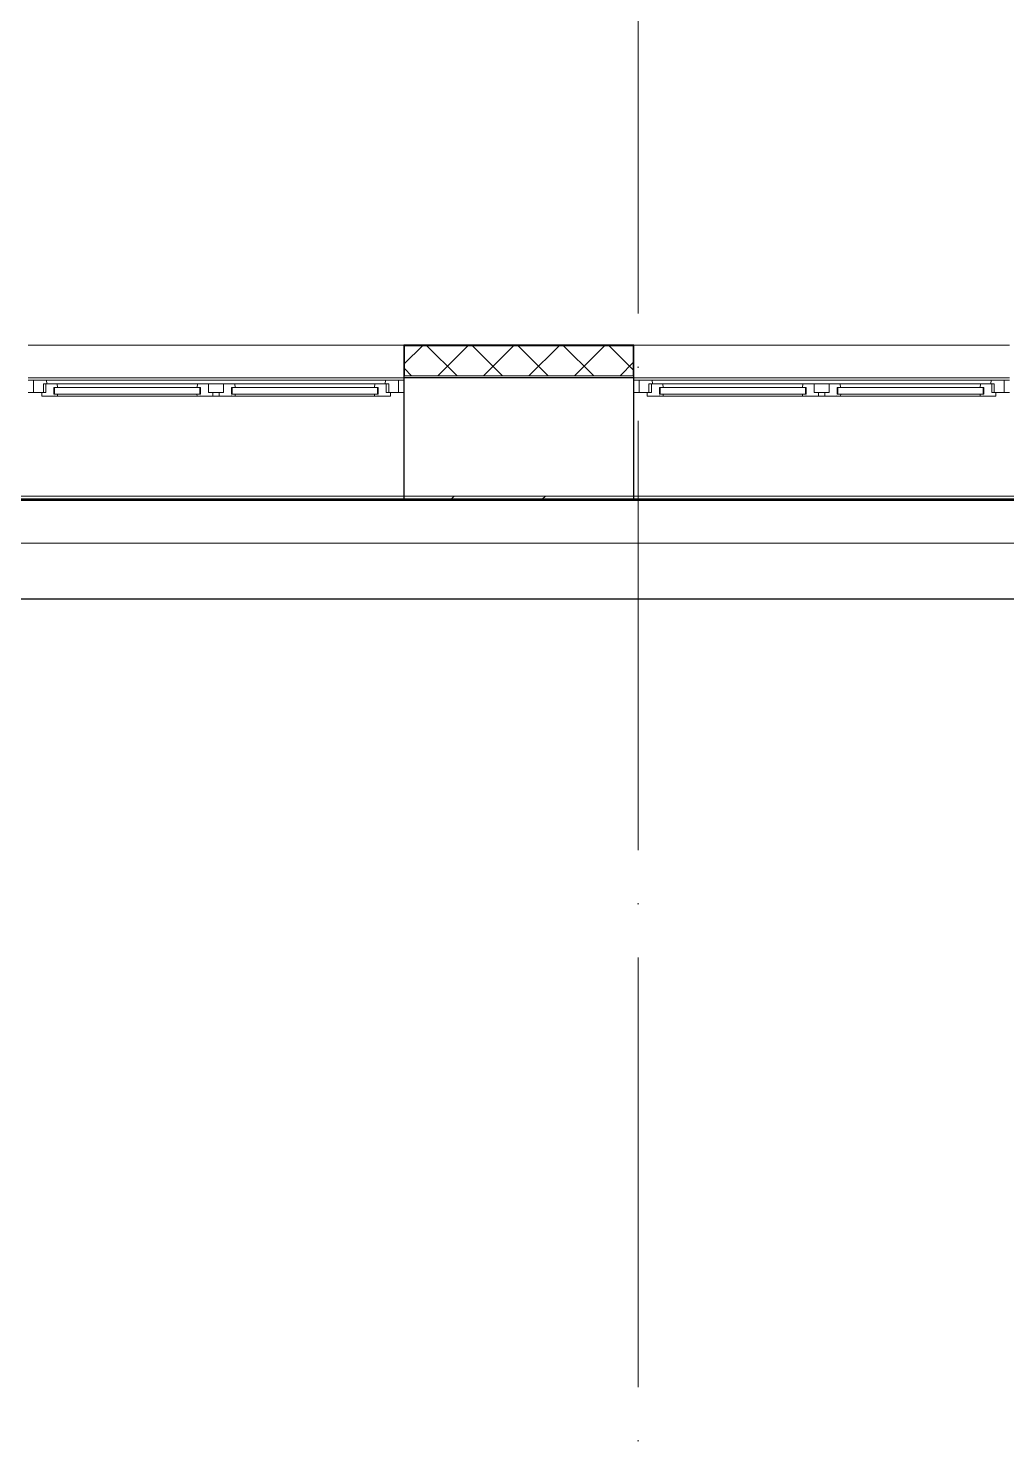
# Model space of a CAD drawing. Header units: millimetres. Extents: x -1073752 to 1436911, y -1379358 to 94781.
# Drawn here: x -1041757 to -1037200, y -875001 to -868441 of the extents above; entities that cross this region are included whole.
import ezdxf

# ---------------------------------------------------------------- set-up
doc = ezdxf.new("R2010")
doc.units = ezdxf.units.MM
doc.linetypes.add('ADSK_Линия сетки', pattern=[25, 20, -2.5, 0, -2.5])
for name, color, linetype, lineweight in [('_ Окна', 7, 'Continuous', 9), ('лс', 5, 'Continuous', 30), ('Ограждение', 252, 'Continuous', 9), ('Окна', 7, 'Continuous', 9), ('Оси', 252, 'Continuous', 9), ('Стены внутренние', 7, 'Continuous', 18), ('Стены наружные', 7, 'Continuous', 18), ('Стены штриховка', 7, 'Continuous', 9)]:
    doc.layers.add(name, color=color, linetype=linetype, lineweight=lineweight)

# ---------------------------------------------------------------- blocks, each defined once
blk = doc.blocks.new('1 этаж')
at = {"layer": '_ Окна', "color": 251, "true_color": 0x636466}
for p, q in [((-49320.8, 27396.3), (-49345.8, 27396.3)), ((-49320.8, 27338.3), (-49320.8, 27396.3)), ((-49222.8, 27362.3), (-49225.8, 27362.3)), ((-49225.8, 27362.3), (-49225.8, 27330.3)), ((-48545.8, 27362.3), (-49222.8, 27362.3)), ((-49222.8, 27362.3), (-49222.8, 27330.3)), ((-49222.8, 27330.3), (-49222.8, 27362.3)), ((-48545.8, 27330.3), (-48545.8, 27362.3)), ((-48545.8, 27362.3), (-48545.8, 27330.3)), ((-48542.8, 27362.3), (-48545.8, 27362.3)), ((-48542.8, 27330.3), (-48542.8, 27362.3)), ((-48395.8, 27362.3), (-48398.8, 27362.3)), ((-48398.8, 27362.3), (-48398.8, 27330.3)), ((-47718.8, 27362.3), (-48395.8, 27362.3)), ((-48395.8, 27362.3), (-48395.8, 27330.3)), ((-48395.8, 27330.3), (-48395.8, 27362.3)), ((-47718.8, 27330.3), (-47718.8, 27362.3)), ((-47718.8, 27362.3), (-47718.8, 27330.3)), ((-47715.8, 27362.3), (-47718.8, 27362.3)), ((-47715.8, 27330.3), (-47715.8, 27362.3)), ((-47595.8, 27396.3), (-47620.8, 27396.3)), ((-47620.8, 27396.3), (-47620.8, 27338.3)), ((-46500.8, 27396.3), (-46525.8, 27396.3)), ((-46500.8, 27338.3), (-46500.8, 27396.3)), ((-46402.8, 27362.3), (-46405.8, 27362.3)), ((-46405.8, 27362.3), (-46405.8, 27330.3)), ((-45725.8, 27362.3), (-46402.8, 27362.3)), ((-46402.8, 27362.3), (-46402.8, 27330.3)), ((-46402.8, 27330.3), (-46402.8, 27362.3)), ((-45725.8, 27330.3), (-45725.8, 27362.3)), ((-45725.8, 27362.3), (-45725.8, 27330.3)), ((-45722.8, 27362.3), (-45725.8, 27362.3)), ((-45722.8, 27330.3), (-45722.8, 27362.3)), ((-45575.8, 27362.3), (-45578.8, 27362.3)), ((-45578.8, 27362.3), (-45578.8, 27330.3)), ((-44898.8, 27362.3), (-45575.8, 27362.3)), ((-45575.8, 27362.3), (-45575.8, 27330.3)), ((-45575.8, 27330.3), (-45575.8, 27362.3)), ((-44898.8, 27330.3), (-44898.8, 27362.3)), ((-44898.8, 27362.3), (-44898.8, 27330.3)), ((-44895.8, 27362.3), (-44898.8, 27362.3)), ((-44895.8, 27330.3), (-44895.8, 27362.3)), ((-44775.8, 27396.3), (-44800.8, 27396.3)), ((-44800.8, 27396.3), (-44800.8, 27338.3)), ((-49345.8, 27338.3), (-49320.8, 27338.3)), ((-49225.8, 27330.3), (-49222.8, 27330.3)), ((-49222.8, 27330.3), (-48545.8, 27330.3)), ((-48545.8, 27330.3), (-48542.8, 27330.3)), ((-48398.8, 27330.3), (-48395.8, 27330.3)), ((-48395.8, 27330.3), (-47718.8, 27330.3)), ((-47718.8, 27330.3), (-47715.8, 27330.3)), ((-47620.8, 27338.3), (-47595.8, 27338.3)), ((-46525.8, 27338.3), (-46500.8, 27338.3)), ((-46405.8, 27330.3), (-46402.8, 27330.3)), ((-46402.8, 27330.3), (-45725.8, 27330.3)), ((-45725.8, 27330.3), (-45722.8, 27330.3)), ((-45578.8, 27330.3), (-45575.8, 27330.3)), ((-45575.8, 27330.3), (-44898.8, 27330.3)), ((-44898.8, 27330.3), (-44895.8, 27330.3)), ((-44800.8, 27338.3), (-44775.8, 27338.3))]:
    blk.add_line(p, q, dxfattribs=at)
at = {"layer": '_ Окна', "color": 251, "lineweight": 18, "true_color": 0x636466}
for p, q in [((-49261.4, 27396.3), (-49320.8, 27396.3)), ((-49320.8, 27396.3), (-49320.8, 27338.3)), ((-49274.8, 27338.3), (-49274.8, 27379.3)), ((-49274.8, 27379.3), (-49262.8, 27379.3)), ((-49262.8, 27379.3), (-49262.8, 27338.3)), ((-49212.4, 27379.3), (-49262.8, 27379.3)), ((-49256.8, 27379.3), (-49261.4, 27396.3)), ((-49225.8, 27330.3), (-49225.8, 27362.3)), ((-49225.8, 27362.3), (-49207.8, 27362.3)), ((-49207.8, 27362.3), (-49212.4, 27379.3)), ((-48556.2, 27379.3), (-48560.8, 27362.3)), ((-48560.8, 27362.3), (-48542.8, 27362.3)), ((-48505.8, 27379.3), (-48556.2, 27379.3)), ((-48542.8, 27362.3), (-48542.8, 27330.3)), ((-48505.8, 27338.3), (-48505.8, 27379.3)), ((-48435.8, 27379.3), (-48435.8, 27338.3)), ((-48385.4, 27379.3), (-48435.8, 27379.3)), ((-48398.8, 27330.3), (-48398.8, 27362.3)), ((-48398.8, 27362.3), (-48380.8, 27362.3)), ((-48380.8, 27362.3), (-48385.4, 27379.3)), ((-47729.2, 27379.3), (-47733.8, 27362.3)), ((-47733.8, 27362.3), (-47715.8, 27362.3)), ((-47678.8, 27379.3), (-47729.2, 27379.3)), ((-47715.8, 27362.3), (-47715.8, 27330.3)), ((-47680.2, 27396.3), (-47684.8, 27379.3)), ((-47620.8, 27396.3), (-47680.2, 27396.3)), ((-47678.8, 27338.3), (-47678.8, 27379.3)), ((-47678.8, 27379.3), (-47666.8, 27379.3)), ((-47666.8, 27379.3), (-47666.8, 27338.3)), ((-47620.8, 27338.3), (-47620.8, 27396.3)), ((-46441.4, 27396.3), (-46500.8, 27396.3)), ((-46500.8, 27396.3), (-46500.8, 27338.3)), ((-46454.8, 27338.3), (-46454.8, 27379.3)), ((-46454.8, 27379.3), (-46442.8, 27379.3)), ((-46442.8, 27379.3), (-46442.8, 27338.3)), ((-46392.4, 27379.3), (-46442.8, 27379.3)), ((-46436.8, 27379.3), (-46441.4, 27396.3)), ((-46405.8, 27330.3), (-46405.8, 27362.3)), ((-46405.8, 27362.3), (-46387.8, 27362.3)), ((-46387.8, 27362.3), (-46392.4, 27379.3)), ((-45736.2, 27379.3), (-45740.8, 27362.3)), ((-45740.8, 27362.3), (-45722.8, 27362.3)), ((-45685.8, 27379.3), (-45736.2, 27379.3)), ((-45722.8, 27362.3), (-45722.8, 27330.3)), ((-45685.8, 27338.3), (-45685.8, 27379.3)), ((-45615.8, 27379.3), (-45615.8, 27338.3)), ((-45565.4, 27379.3), (-45615.8, 27379.3)), ((-45578.8, 27330.3), (-45578.8, 27362.3)), ((-45578.8, 27362.3), (-45560.8, 27362.3)), ((-45560.8, 27362.3), (-45565.4, 27379.3)), ((-44909.2, 27379.3), (-44913.8, 27362.3)), ((-44913.8, 27362.3), (-44895.8, 27362.3)), ((-44858.8, 27379.3), (-44909.2, 27379.3)), ((-44895.8, 27362.3), (-44895.8, 27330.3)), ((-44860.2, 27396.3), (-44864.8, 27379.3)), ((-44800.8, 27396.3), (-44860.2, 27396.3)), ((-44858.8, 27338.3), (-44858.8, 27379.3)), ((-44858.8, 27379.3), (-44846.8, 27379.3)), ((-44846.8, 27379.3), (-44846.8, 27338.3)), ((-44800.8, 27338.3), (-44800.8, 27396.3)), ((-49320.8, 27338.3), (-49282.8, 27338.3)), ((-49262.8, 27338.3), (-49282.8, 27338.3)), ((-49282.8, 27338.3), (-49282.8, 27321.3)), ((-49282.8, 27321.3), (-49226.8, 27321.3)), ((-49226.8, 27321.3), (-49225.8, 27322.3)), ((-49207.8, 27330.3), (-49225.8, 27330.3)), ((-49225.8, 27322.3), (-49224.8, 27321.3)), ((-49224.8, 27321.3), (-49210.2, 27321.3)), ((-49210.2, 27321.3), (-49207.8, 27330.3)), ((-48542.8, 27330.3), (-48560.8, 27330.3)), ((-48560.8, 27330.3), (-48558.4, 27321.3)), ((-48558.4, 27321.3), (-48543.8, 27321.3)), ((-48543.8, 27321.3), (-48542.8, 27322.3)), ((-48542.8, 27322.3), (-48541.8, 27321.3)), ((-48541.8, 27321.3), (-48485.8, 27321.3)), ((-48485.8, 27338.3), (-48505.8, 27338.3)), ((-48485.8, 27321.3), (-48485.8, 27338.3)), ((-48435.8, 27338.3), (-48455.8, 27338.3)), ((-48455.8, 27338.3), (-48455.8, 27321.3)), ((-48455.8, 27321.3), (-48399.8, 27321.3)), ((-48399.8, 27321.3), (-48398.8, 27322.3)), ((-48380.8, 27330.3), (-48398.8, 27330.3)), ((-48398.8, 27322.3), (-48397.8, 27321.3)), ((-48397.8, 27321.3), (-48383.2, 27321.3)), ((-48383.2, 27321.3), (-48380.8, 27330.3)), ((-47715.8, 27330.3), (-47733.8, 27330.3)), ((-47733.8, 27330.3), (-47731.4, 27321.3)), ((-47731.4, 27321.3), (-47716.8, 27321.3)), ((-47716.8, 27321.3), (-47715.8, 27322.3)), ((-47715.8, 27322.3), (-47714.8, 27321.3)), ((-47714.8, 27321.3), (-47658.8, 27321.3)), ((-47658.8, 27338.3), (-47678.8, 27338.3)), ((-47658.8, 27321.3), (-47658.8, 27338.3)), ((-47658.8, 27338.3), (-47620.8, 27338.3)), ((-46500.8, 27338.3), (-46462.8, 27338.3)), ((-46442.8, 27338.3), (-46462.8, 27338.3)), ((-46462.8, 27338.3), (-46462.8, 27321.3)), ((-46462.8, 27321.3), (-46406.8, 27321.3)), ((-46406.8, 27321.3), (-46405.8, 27322.3)), ((-46387.8, 27330.3), (-46405.8, 27330.3)), ((-46405.8, 27322.3), (-46404.8, 27321.3)), ((-46404.8, 27321.3), (-46390.2, 27321.3)), ((-46390.2, 27321.3), (-46387.8, 27330.3)), ((-45722.8, 27330.3), (-45740.8, 27330.3)), ((-45740.8, 27330.3), (-45738.4, 27321.3)), ((-45738.4, 27321.3), (-45723.8, 27321.3)), ((-45723.8, 27321.3), (-45722.8, 27322.3)), ((-45722.8, 27322.3), (-45721.8, 27321.3)), ((-45721.8, 27321.3), (-45665.8, 27321.3)), ((-45665.8, 27338.3), (-45685.8, 27338.3)), ((-45665.8, 27321.3), (-45665.8, 27338.3)), ((-45615.8, 27338.3), (-45635.8, 27338.3)), ((-45635.8, 27338.3), (-45635.8, 27321.3)), ((-45635.8, 27321.3), (-45579.8, 27321.3)), ((-45579.8, 27321.3), (-45578.8, 27322.3)), ((-45560.8, 27330.3), (-45578.8, 27330.3)), ((-45578.8, 27322.3), (-45577.8, 27321.3)), ((-45577.8, 27321.3), (-45563.2, 27321.3)), ((-45563.2, 27321.3), (-45560.8, 27330.3)), ((-44895.8, 27330.3), (-44913.8, 27330.3)), ((-44913.8, 27330.3), (-44911.4, 27321.3)), ((-44911.4, 27321.3), (-44896.8, 27321.3)), ((-44896.8, 27321.3), (-44895.8, 27322.3)), ((-44895.8, 27322.3), (-44894.8, 27321.3)), ((-44894.8, 27321.3), (-44838.8, 27321.3)), ((-44838.8, 27338.3), (-44858.8, 27338.3)), ((-44838.8, 27321.3), (-44838.8, 27338.3)), ((-44838.8, 27338.3), (-44800.8, 27338.3))]:
    blk.add_line(p, q, dxfattribs=at)
at = {"layer": 'Ограждение', "color": 251, "true_color": 0x636466}
for p, q in [((-49345.8, 26856.3), (-47595.8, 26856.3)), ((-46525.8, 26856.3), (-44775.8, 26856.3)), ((-44480.8, 26636.3), (-53210.8, 26636.3))]:
    blk.add_line(p, q, dxfattribs=at)
at = {"layer": 'Окна', "color": 251, "true_color": 0x636466}
for p, q in [((-47680.2, 27396.3), (-49261.4, 27396.3)), ((-48556.2, 27379.3), (-49212.4, 27379.3)), ((-48505.8, 27379.3), (-48435.8, 27379.3)), ((-47729.2, 27379.3), (-48385.4, 27379.3)), ((-44860.2, 27396.3), (-46441.4, 27396.3)), ((-45736.2, 27379.3), (-46392.4, 27379.3)), ((-45685.8, 27379.3), (-45615.8, 27379.3)), ((-44909.2, 27379.3), (-45565.4, 27379.3)), ((-49226.8, 27321.3), (-49224.8, 27321.3)), ((-49210.2, 27321.3), (-48558.4, 27321.3)), ((-48543.8, 27321.3), (-48541.8, 27321.3)), ((-48485.8, 27338.3), (-48455.8, 27338.3)), ((-48455.8, 27321.3), (-48485.8, 27321.3)), ((-48399.8, 27321.3), (-48397.8, 27321.3)), ((-48383.2, 27321.3), (-47731.4, 27321.3)), ((-47716.8, 27321.3), (-47714.8, 27321.3)), ((-46406.8, 27321.3), (-46404.8, 27321.3)), ((-46390.2, 27321.3), (-45738.4, 27321.3)), ((-45723.8, 27321.3), (-45721.8, 27321.3)), ((-45665.8, 27338.3), (-45635.8, 27338.3)), ((-45635.8, 27321.3), (-45665.8, 27321.3)), ((-45579.8, 27321.3), (-45577.8, 27321.3)), ((-45563.2, 27321.3), (-44911.4, 27321.3)), ((-44896.8, 27321.3), (-44894.8, 27321.3))]:
    blk.add_line(p, q, dxfattribs=at)
at = {"layer": 'Оси', "color": 251, "linetype": 'ADSK_Линия сетки', "ltscale": 100, "true_color": 0x636466}
for p, q in [((-46505.8, 32206.9), (-46505.8, 10956.3)), ((-805.8, 26856.3), (-72528.1, 26856.3))]:
    blk.add_line(p, q, dxfattribs=at)
at = {"layer": 'Стены внутренние', "color": 251, "true_color": 0x636466}
for p, q in [((-49345.8, 27558.3), (-47595.8, 27558.3)), ((-46525.8, 27558.3), (-44775.8, 27558.3)), ((-49345.8, 27406.3), (-47595.8, 27406.3)), ((-46525.8, 27406.3), (-44775.8, 27406.3)), ((-47595.8, 26856.3), (-46525.8, 26856.3))]:
    blk.add_line(p, q, dxfattribs=at)
at = {"layer": 'Стены внутренние', "color": 251, "lineweight": 30, "true_color": 0x636466}
for p, q in [((-46525.8, 27558.3), (-47595.8, 27558.3)), ((-47595.8, 27558.3), (-47595.8, 27416.3)), ((-46525.8, 27416.3), (-46525.8, 27558.3)), ((-46525.8, 27406.3), (-47595.8, 27406.3)), ((-47595.8, 27406.3), (-47595.8, 26856.3)), ((-46525.8, 26856.3), (-46525.8, 27406.3))]:
    blk.add_line(p, q, dxfattribs=at)
at = {"layer": 'Стены внутренние', "color": 251, "linetype": 'Continuous', "lineweight": 9, "true_color": 0x636466}
for p, q in [((-47593.8, 27472.7), (-47510.2, 27556.3)), ((-47348.6, 27416.3), (-47488.6, 27556.3)), ((-47438.1, 27416.3), (-47298.1, 27556.3)), ((-47323, 27556.3), (-47324.2, 27558.3)), ((-47136.4, 27416.3), (-47276.4, 27556.3)), ((-47226, 27416.3), (-47086, 27556.3)), ((-46924.3, 27416.3), (-47064.3, 27556.3)), ((-47013.8, 27416.3), (-46873.8, 27556.3)), ((-46712.2, 27416.3), (-46852.2, 27556.3)), ((-46801.7, 27416.3), (-46661.7, 27556.3)), ((-46736.4, 27556.3), (-46737.1, 27557.4)), ((-46527.8, 27444), (-46640, 27556.3)), ((-47593.8, 27450.7), (-47595.8, 27447.3)), ((-47560.7, 27416.3), (-47593.8, 27449.4)), ((-46589.6, 27416.3), (-46527.8, 27478))]:
    blk.add_line(p, q, dxfattribs=at)
at = {"layer": 'Стены наружные', "color": 251, "lineweight": 30, "true_color": 0x636466}
for p, q in [((-47595.8, 27416.3), (-47595.8, 27406.3)), ((-46525.8, 27406.3), (-46525.8, 27416.3)), ((-44480.8, 26841.3), (-53210.8, 26841.3)), ((-53210.8, 26836.3), (-44480.8, 26836.3)), ((-47595.8, 26856.3), (-47595.8, 26841.3)), ((-46525.8, 26841.3), (-46525.8, 26856.3))]:
    blk.add_line(p, q, dxfattribs=at)
at = {"layer": 'Стены наружные', "color": 251, "true_color": 0x636466}
blk.add_line((-46525.8, 26856.3), (-47595.8, 26856.3), dxfattribs=at)
at = {"layer": 'Стены наружные', "color": 251, "linetype": 'Continuous', "lineweight": 9, "true_color": 0x636466}
for p, q in [((-47376.7, 26841.3), (-47361.7, 26856.3)), ((-46952.4, 26841.3), (-46937.4, 26856.3)), ((-46528.2, 26841.3), (-46525.8, 26843.6))]:
    blk.add_line(p, q, dxfattribs=at)
at = {"layer": 'Стены штриховка', "color": 251, "true_color": 0x636466}
for p, q in [((-46527.8, 27556.3), (-47593.8, 27556.3)), ((-47593.8, 27416.3), (-47593.8, 27556.3)), ((-46527.8, 27556.3), (-46527.8, 27416.3)), ((-47595.8, 27416.3), (-46525.8, 27416.3))]:
    blk.add_line(p, q, dxfattribs=at)

msp = doc.modelspace()

# ---------------------------------------------------------------- linework, layer by layer
at = {"layer": 'лс', "color": 5}
msp.add_line((-1045962.4, -871098.7), (-1037069.2, -871098.7), dxfattribs=at)

# ---------------------------------------------------------------- block references
msp.add_blockref('1 этаж', (-992411.4, -897475.7))

doc.saveas('drawing.dxf')
